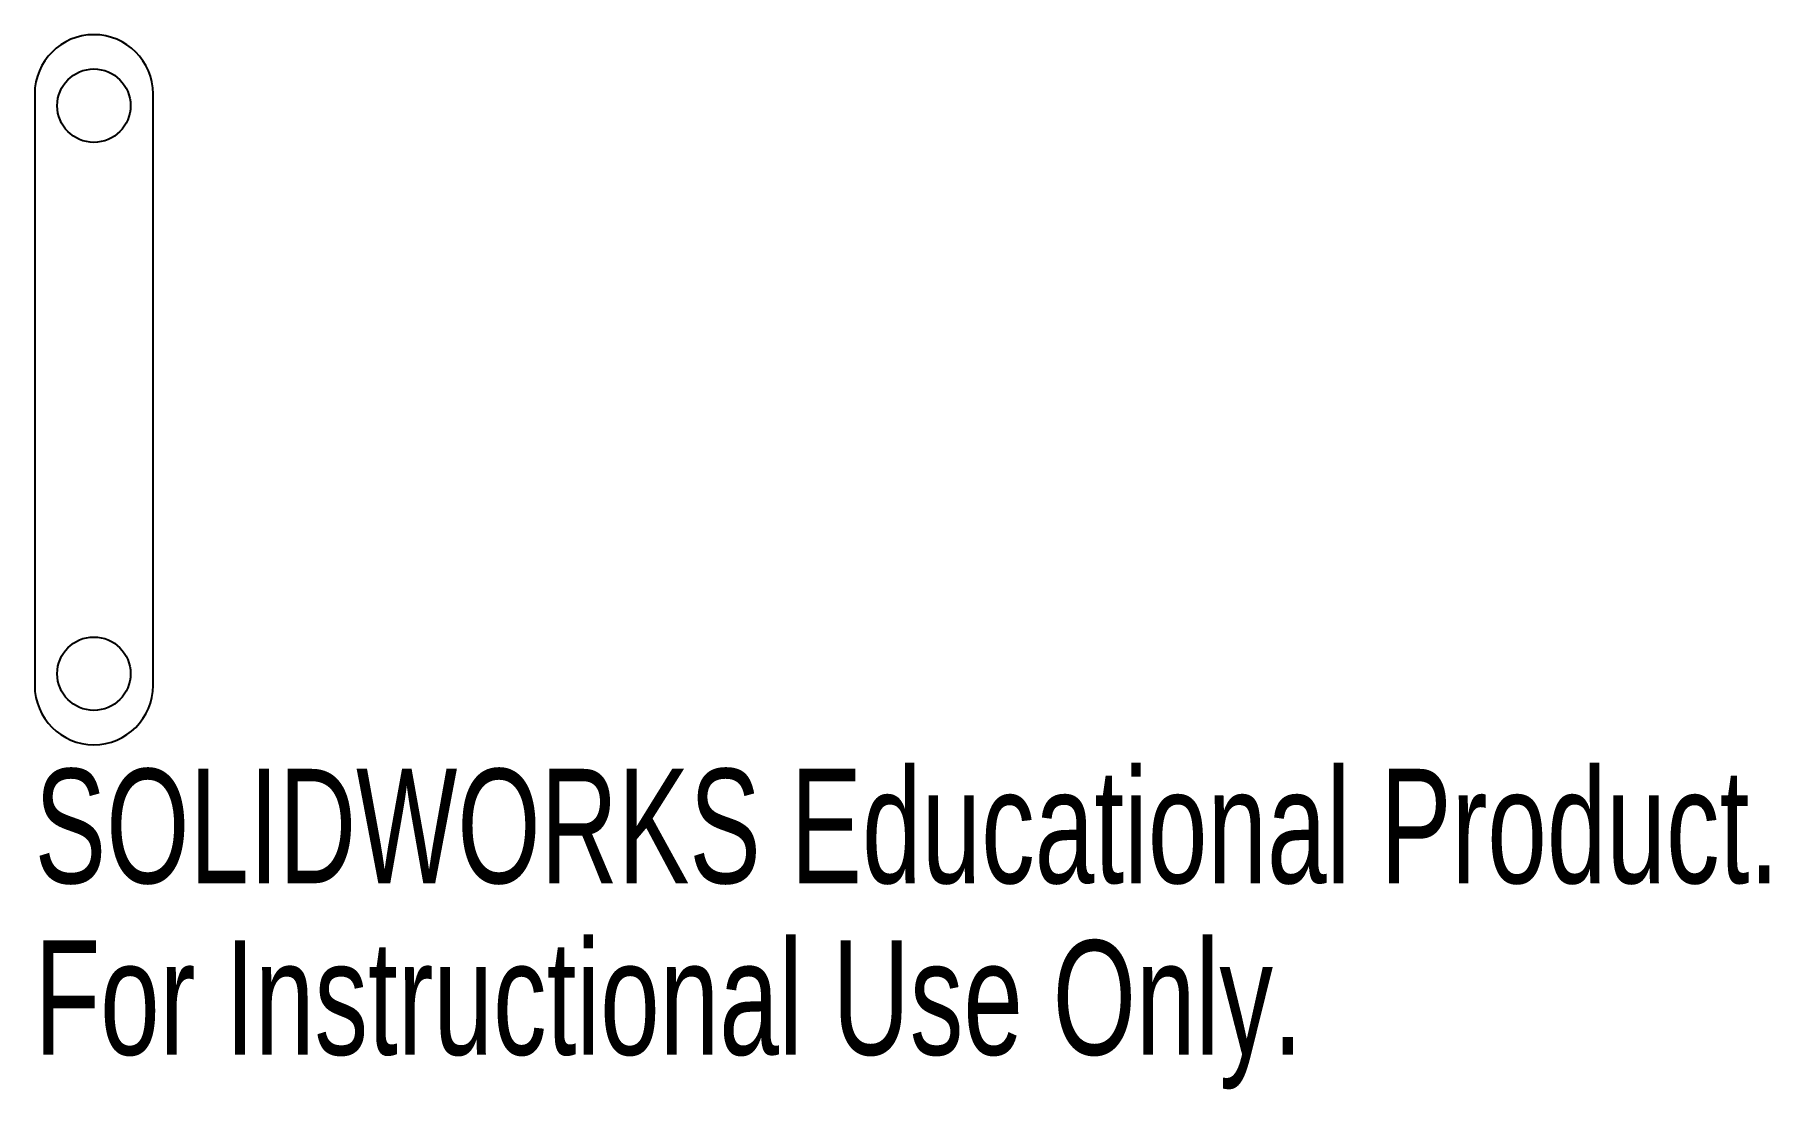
# Model space of a CAD drawing. Header units: millimetres. Extents: x -2.5 to 70.8, y -29.6 to 15.
import ezdxf

# ---------------------------------------------------------------- set-up
doc = ezdxf.new("R2010")
doc.units = ezdxf.units.MM
doc.styles.add('SLDTEXTSTYLE0', font='TXT', dxfattribs={"width": 0.7})

msp = doc.modelspace()

# ---------------------------------------------------------------- linework, layer by layer
at = {"color": 7, "linetype": 'Continuous', "lineweight": 25}
for p, q in [((-2.5, 12.5), (-2.5, -12.5)), ((2.5, -12.5), (2.5, 12.5))]:
    msp.add_line(p, q, dxfattribs=at)
for centre in [(0, 12), (0, -12)]:
    msp.add_circle(centre, 1.55, dxfattribs=at)
for centre, start, end in [((0, 12.5), 0, 180), ((0, -12.5), 180, 0)]:
    msp.add_arc(centre, 2.5, start, end, dxfattribs=at)

# ---------------------------------------------------------------- texts
at = {"color": 7, "linetype": 'Continuous', "char_height": 4.83362, "attachment_point": 1, "style": 'SLDTEXTSTYLE0'}
for s, insert in [('SOLIDWORKS Educational Product.', (-2.5, -16.02)), ('For Instructional Use Only.', (-2.5, -23.27))]:
    msp.add_mtext(s, dxfattribs=dict(at, insert=insert))

doc.saveas('drawing.dxf')
